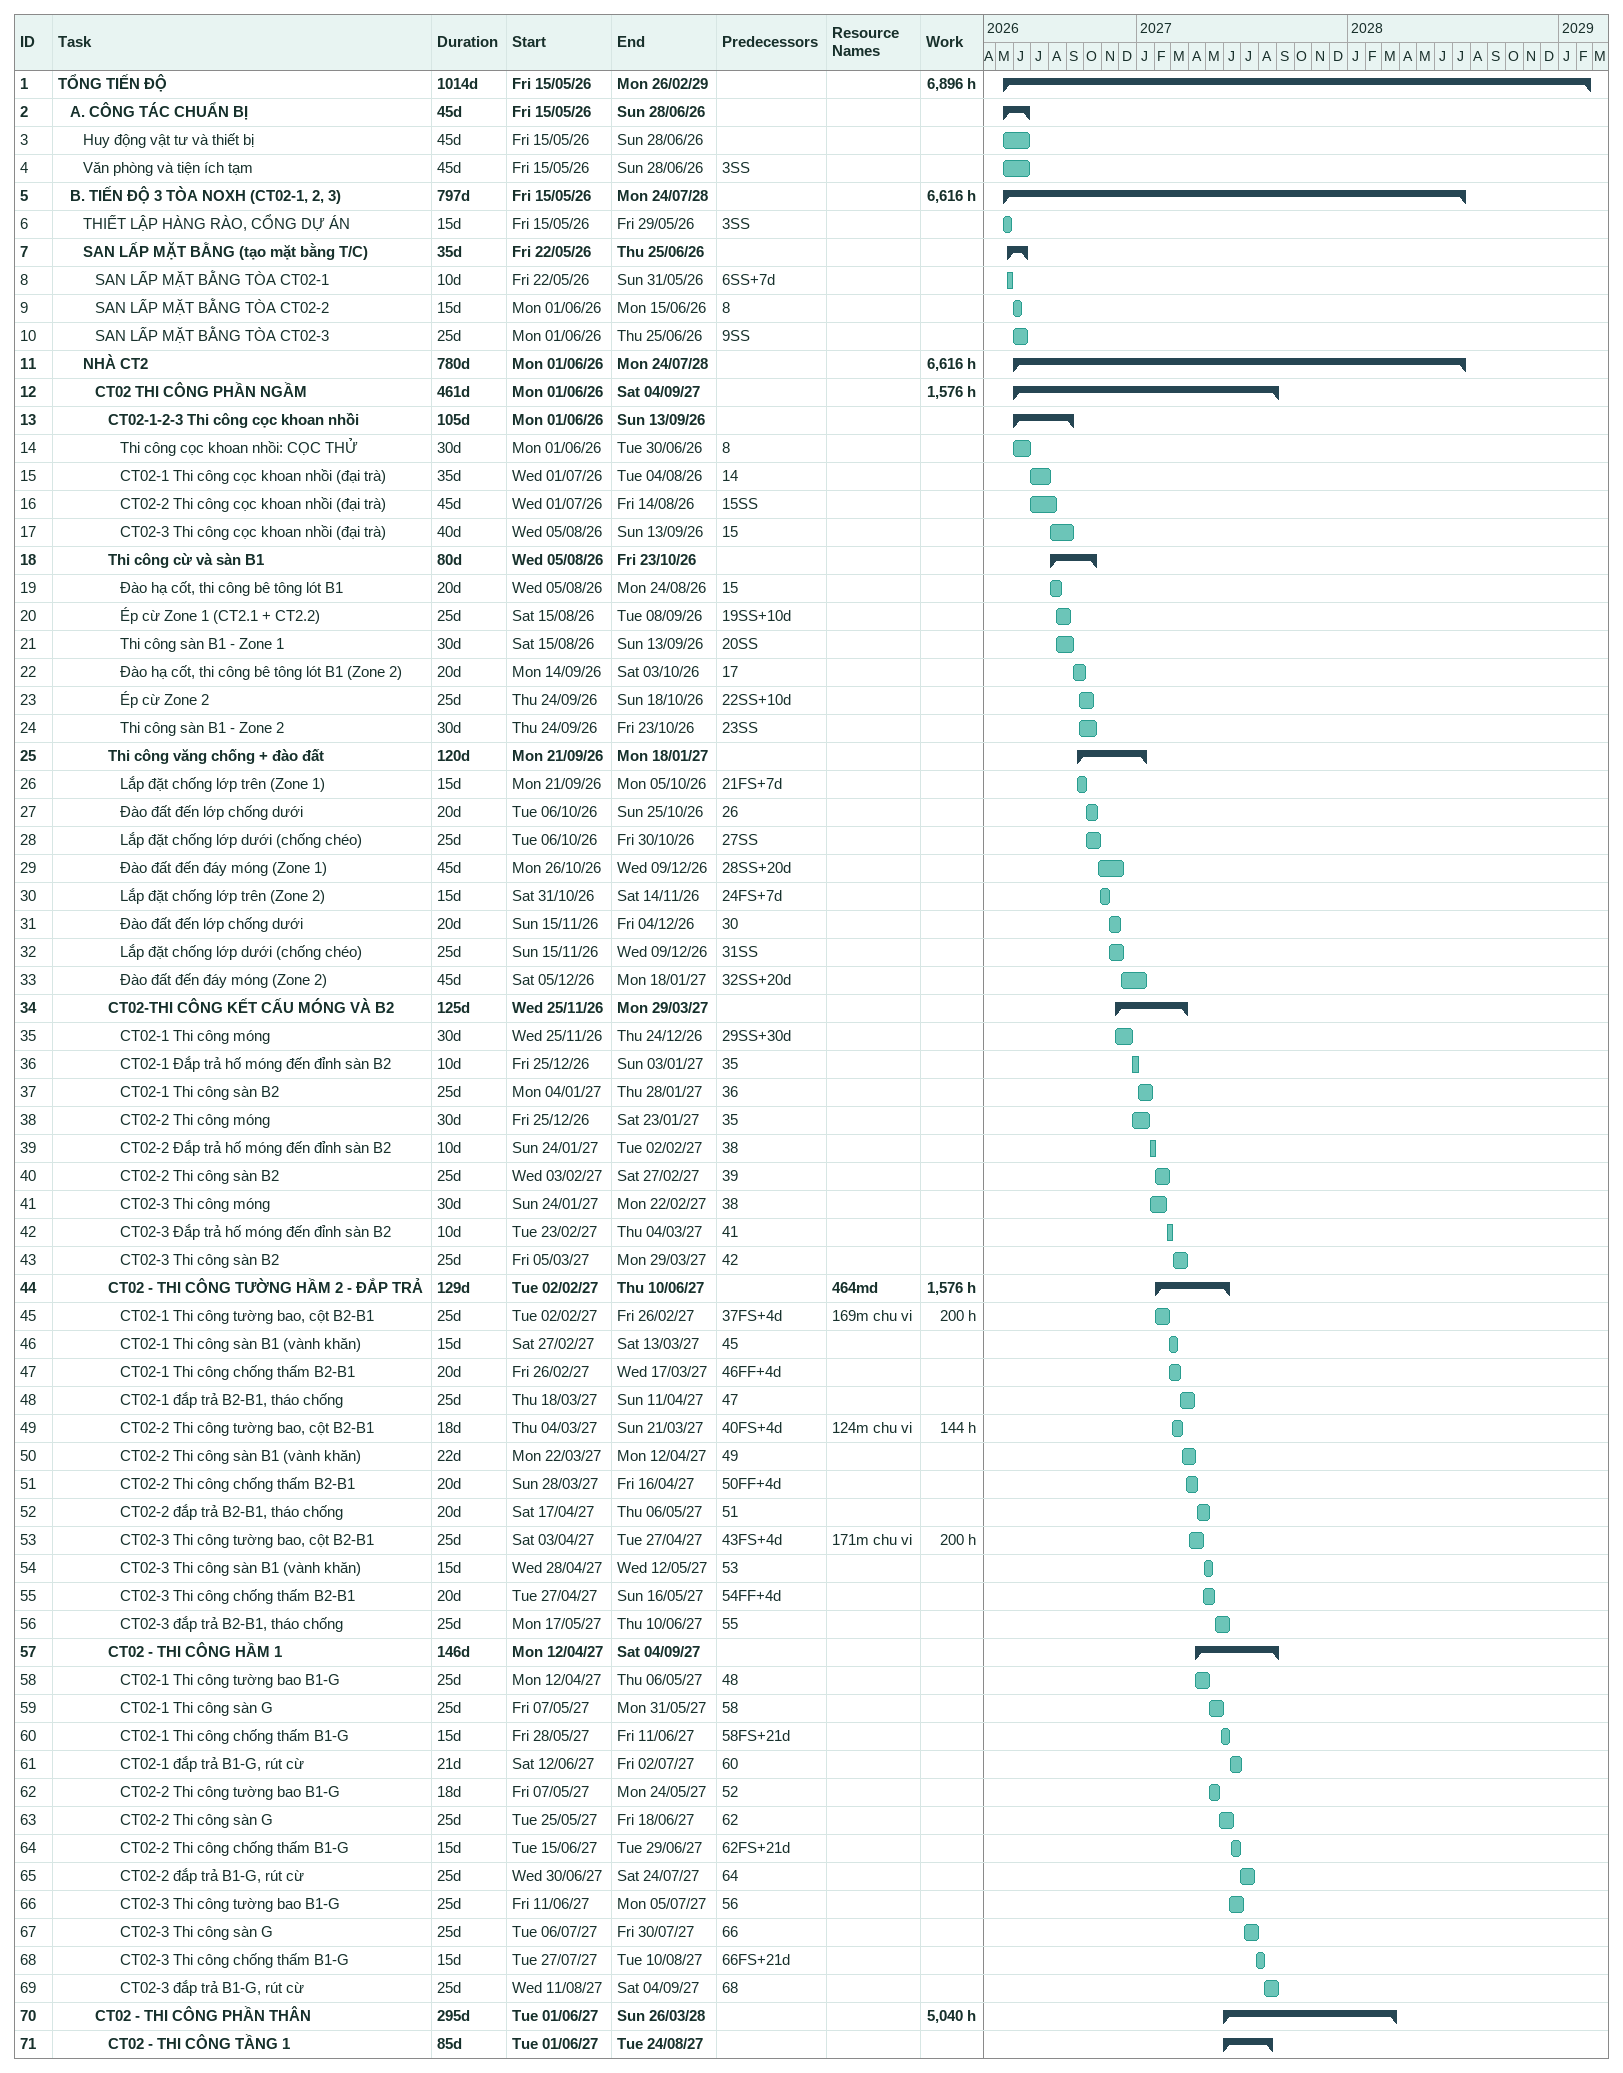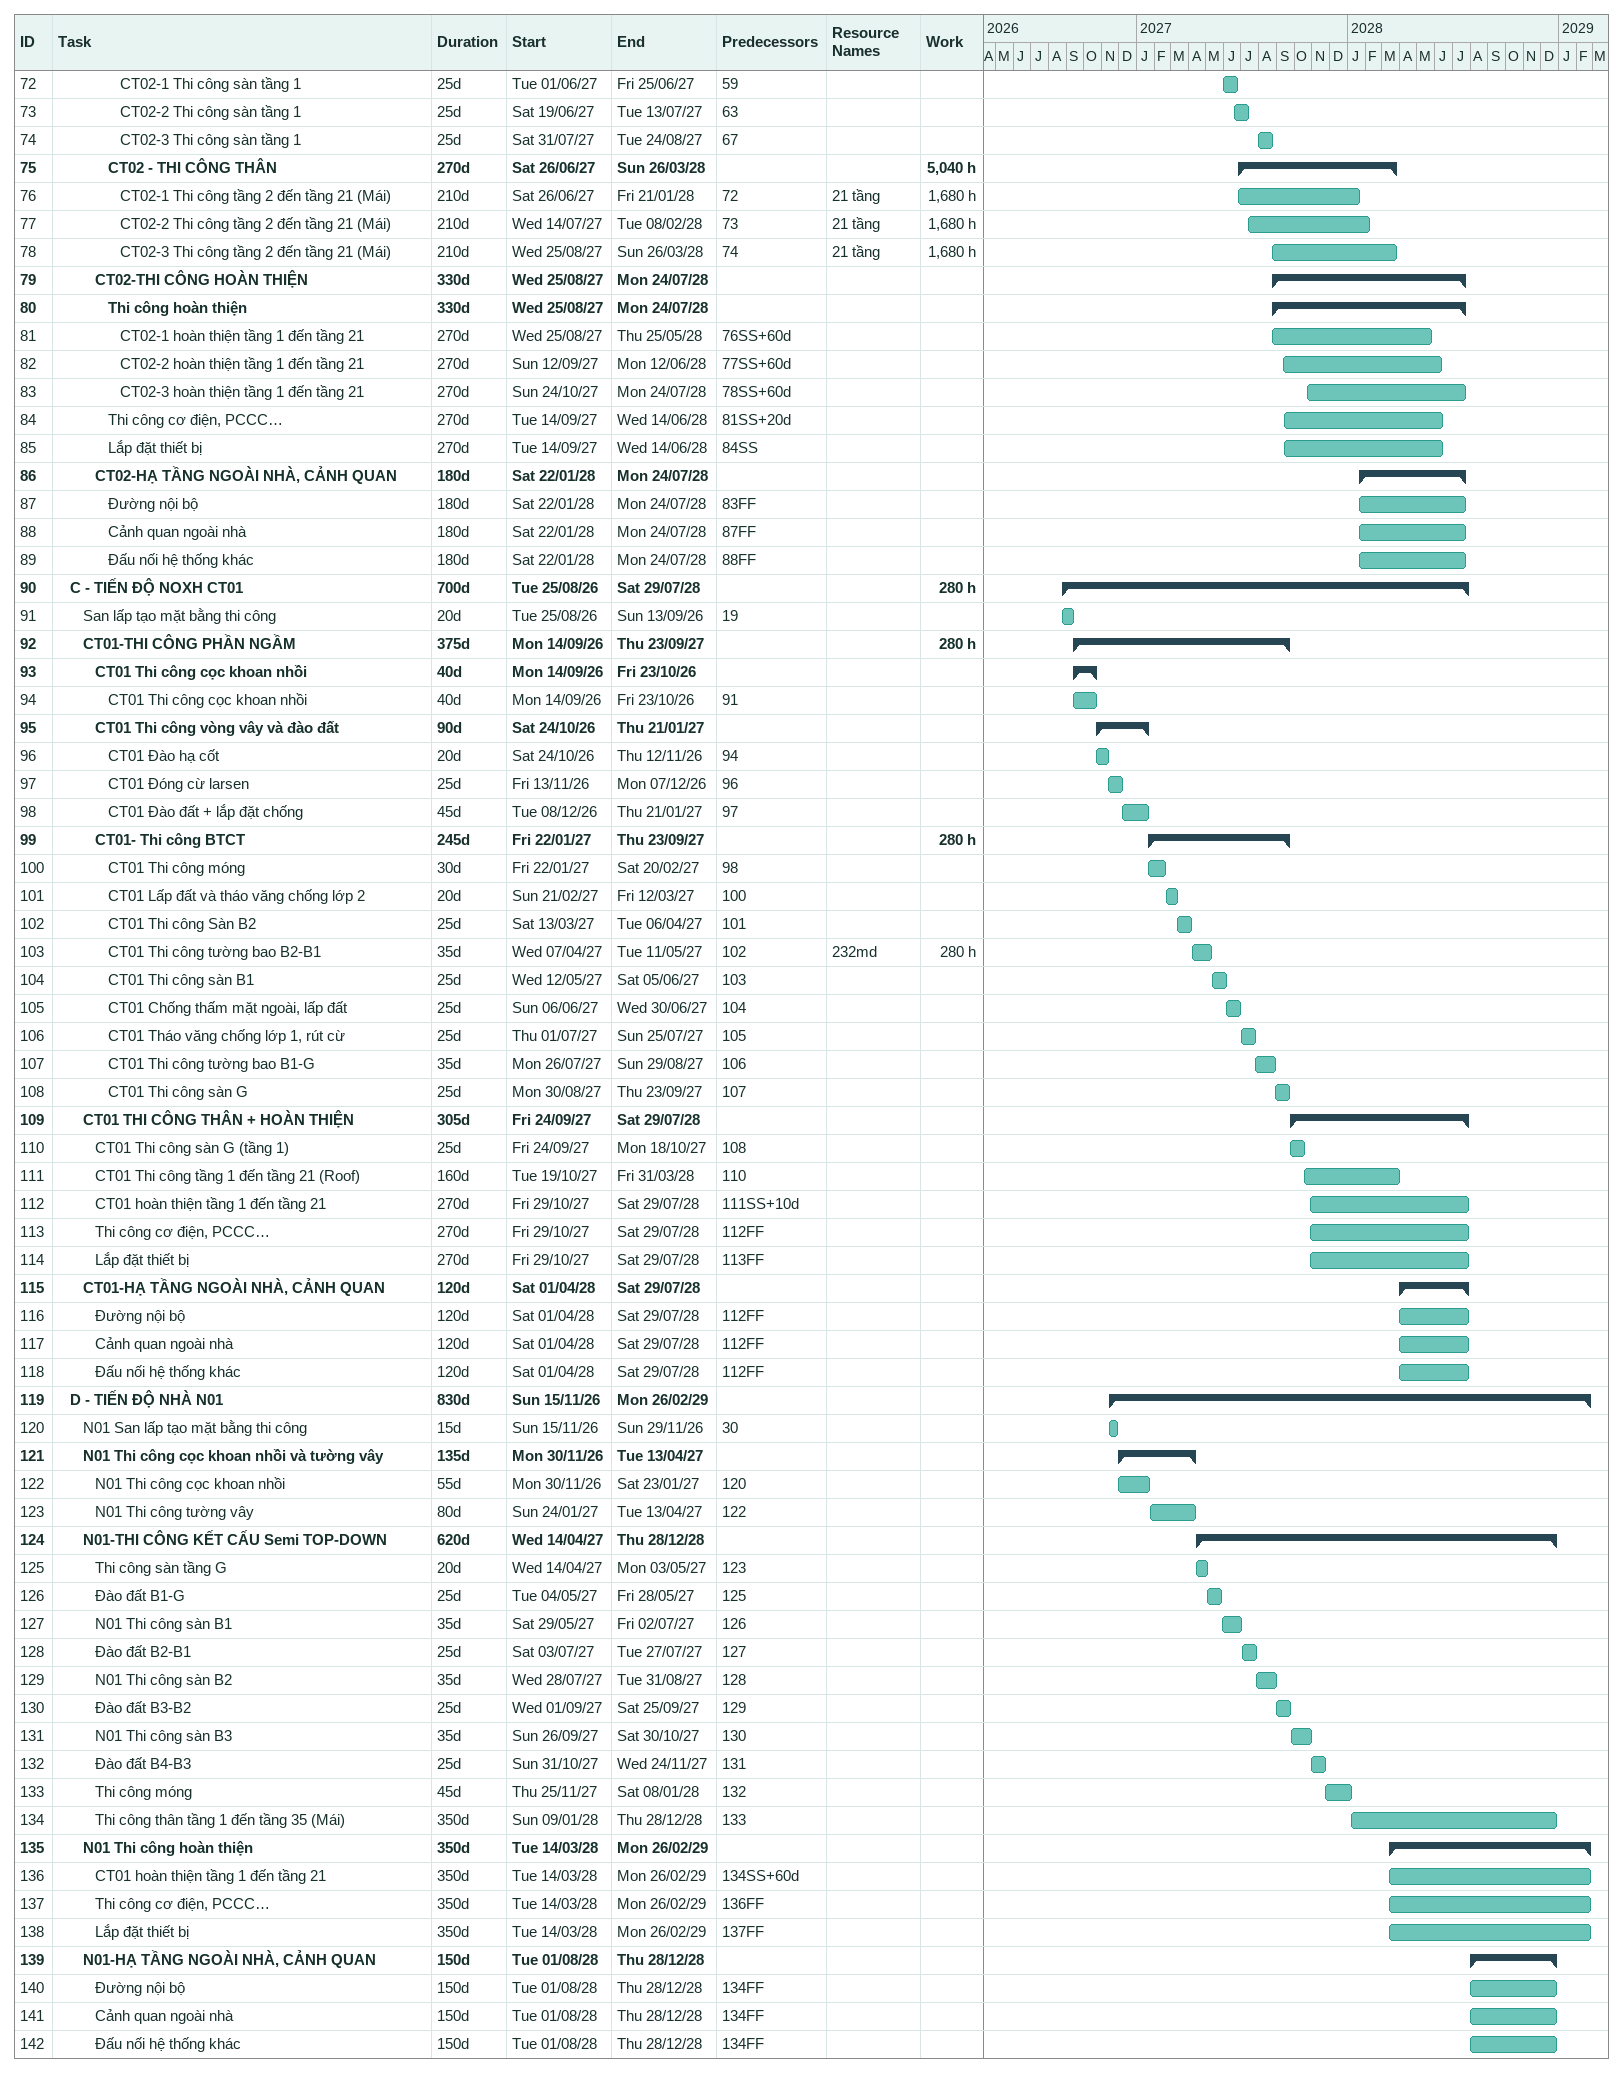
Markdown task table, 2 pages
| ID | Level | Task | Duration | Start | Finish | Predecessors | Resources | Work (h) |
|---|---|---|---|---|---|---|---|---|
| 1 | 1 | **TỔNG TIẾN ĐỘ** | 1014d | 2026-05-15 | 2029-02-26 |  |  | 6896 |
| 2 | 2 | **A. CÔNG TÁC CHUẨN BỊ** | 45d | 2026-05-15 | 2026-06-28 |  |  |  |
| 3 | 3 | Huy động vật tư và thiết bị | 45d | 2026-05-15 | 2026-06-28 |  |  |  |
| 4 | 3 | Văn phòng và tiện ích tạm | 45d | 2026-05-15 | 2026-06-28 | 3SS |  |  |
| 5 | 2 | **B. TIẾN ĐỘ 3 TÒA NOXH (CT02-1, 2, 3)** | 797d | 2026-05-15 | 2028-07-24 |  |  | 6616 |
| 6 | 3 | THIẾT LẬP HÀNG RÀO, CỔNG DỰ ÁN | 15d | 2026-05-15 | 2026-05-29 | 3SS |  |  |
| 7 | 3 | **SAN LẤP MẶT BẰNG (tạo mặt bằng T/C)** | 35d | 2026-05-22 | 2026-06-25 |  |  |  |
| 8 | 4 | SAN LẤP MẶT BẰNG TÒA CT02-1 | 10d | 2026-05-22 | 2026-05-31 | 6SS+7d |  |  |
| 9 | 4 | SAN LẤP MẶT BẰNG TÒA CT02-2 | 15d | 2026-06-01 | 2026-06-15 | 8 |  |  |
| 10 | 4 | SAN LẤP MẶT BẰNG TÒA CT02-3 | 25d | 2026-06-01 | 2026-06-25 | 9SS |  |  |
| 11 | 3 | **NHÀ CT2** | 780d | 2026-06-01 | 2028-07-24 |  |  | 6616 |
| 12 | 4 | **CT02 THI CÔNG PHẦN NGẦM** | 461d | 2026-06-01 | 2027-09-04 |  |  | 1576 |
| 13 | 5 | **CT02-1-2-3 Thi công cọc khoan nhồi** | 105d | 2026-06-01 | 2026-09-13 |  |  |  |
| 14 | 6 | Thi công cọc khoan nhồi: CỌC THỬ | 30d | 2026-06-01 | 2026-06-30 | 8 |  |  |
| 15 | 6 | CT02-1 Thi công cọc khoan nhồi (đại trà) | 35d | 2026-07-01 | 2026-08-04 | 14 |  |  |
| 16 | 6 | CT02-2 Thi công cọc khoan nhồi (đại trà) | 45d | 2026-07-01 | 2026-08-14 | 15SS |  |  |
| 17 | 6 | CT02-3 Thi công cọc khoan nhồi (đại trà) | 40d | 2026-08-05 | 2026-09-13 | 15 |  |  |
| 18 | 5 | **Thi công cừ và sàn B1** | 80d | 2026-08-05 | 2026-10-23 |  |  |  |
| 19 | 6 | Đào hạ cốt, thi công bê tông lót B1 | 20d | 2026-08-05 | 2026-08-24 | 15 |  |  |
| 20 | 6 | Ép cừ Zone 1 (CT2.1 + CT2.2) | 25d | 2026-08-15 | 2026-09-08 | 19SS+10d |  |  |
| 21 | 6 | Thi công sàn B1 - Zone 1 | 30d | 2026-08-15 | 2026-09-13 | 20SS |  |  |
| 22 | 6 | Đào hạ cốt, thi công bê tông lót B1 (Zone 2) | 20d | 2026-09-14 | 2026-10-03 | 17 |  |  |
| 23 | 6 | Ép cừ Zone 2 | 25d | 2026-09-24 | 2026-10-18 | 22SS+10d |  |  |
| 24 | 6 | Thi công sàn B1 - Zone 2 | 30d | 2026-09-24 | 2026-10-23 | 23SS |  |  |
| 25 | 5 | **Thi công văng chống + đào đất** | 120d | 2026-09-21 | 2027-01-18 |  |  |  |
| 26 | 6 | Lắp đặt chống lớp trên (Zone 1) | 15d | 2026-09-21 | 2026-10-05 | 21FS+7d |  |  |
| 27 | 6 | Đào đất đến lớp chống dưới | 20d | 2026-10-06 | 2026-10-25 | 26 |  |  |
| 28 | 6 | Lắp đặt chống lớp dưới (chống chéo) | 25d | 2026-10-06 | 2026-10-30 | 27SS |  |  |
| 29 | 6 | Đào đất đến đáy móng (Zone 1) | 45d | 2026-10-26 | 2026-12-09 | 28SS+20d |  |  |
| 30 | 6 | Lắp đặt chống lớp trên (Zone 2) | 15d | 2026-10-31 | 2026-11-14 | 24FS+7d |  |  |
| 31 | 6 | Đào đất đến lớp chống dưới | 20d | 2026-11-15 | 2026-12-04 | 30 |  |  |
| 32 | 6 | Lắp đặt chống lớp dưới (chống chéo) | 25d | 2026-11-15 | 2026-12-09 | 31SS |  |  |
| 33 | 6 | Đào đất đến đáy móng (Zone 2) | 45d | 2026-12-05 | 2027-01-18 | 32SS+20d |  |  |
| 34 | 5 | **CT02-THI CÔNG KẾT CẤU MÓNG VÀ B2** | 125d | 2026-11-25 | 2027-03-29 |  |  |  |
| 35 | 6 | CT02-1 Thi công móng | 30d | 2026-11-25 | 2026-12-24 | 29SS+30d |  |  |
| 36 | 6 | CT02-1 Đắp trả hố móng đến đỉnh sàn B2 | 10d | 2026-12-25 | 2027-01-03 | 35 |  |  |
| 37 | 6 | CT02-1 Thi công sàn B2 | 25d | 2027-01-04 | 2027-01-28 | 36 |  |  |
| 38 | 6 | CT02-2 Thi công móng | 30d | 2026-12-25 | 2027-01-23 | 35 |  |  |
| 39 | 6 | CT02-2 Đắp trả hố móng đến đỉnh sàn B2 | 10d | 2027-01-24 | 2027-02-02 | 38 |  |  |
| 40 | 6 | CT02-2 Thi công sàn B2 | 25d | 2027-02-03 | 2027-02-27 | 39 |  |  |
| 41 | 6 | CT02-3 Thi công móng | 30d | 2027-01-24 | 2027-02-22 | 38 |  |  |
| 42 | 6 | CT02-3 Đắp trả hố móng đến đỉnh sàn B2 | 10d | 2027-02-23 | 2027-03-04 | 41 |  |  |
| 43 | 6 | CT02-3 Thi công sàn B2 | 25d | 2027-03-05 | 2027-03-29 | 42 |  |  |
| 44 | 5 | **CT02 - THI CÔNG TƯỜNG HẦM 2 - ĐẮP TRẢ** | 129d | 2027-02-02 | 2027-06-10 |  | 464md | 1576 |
| 45 | 6 | CT02-1 Thi công tường bao, cột B2-B1 | 25d | 2027-02-02 | 2027-02-26 | 37FS+4d | 169m chu vi | 200 |
| 46 | 6 | CT02-1 Thi công sàn B1 (vành khăn) | 15d | 2027-02-27 | 2027-03-13 | 45 |  |  |
| 47 | 6 | CT02-1 Thi công chống thấm B2-B1 | 20d | 2027-02-26 | 2027-03-17 | 46FF+4d |  |  |
| 48 | 6 | CT02-1 đắp trả B2-B1, tháo chống | 25d | 2027-03-18 | 2027-04-11 | 47 |  |  |
| 49 | 6 | CT02-2 Thi công tường bao, cột B2-B1 | 18d | 2027-03-04 | 2027-03-21 | 40FS+4d | 124m chu vi | 144 |
| 50 | 6 | CT02-2 Thi công sàn B1 (vành khăn) | 22d | 2027-03-22 | 2027-04-12 | 49 |  |  |
| 51 | 6 | CT02-2 Thi công chống thấm B2-B1 | 20d | 2027-03-28 | 2027-04-16 | 50FF+4d |  |  |
| 52 | 6 | CT02-2 đắp trả B2-B1, tháo chống | 20d | 2027-04-17 | 2027-05-06 | 51 |  |  |
| 53 | 6 | CT02-3 Thi công tường bao, cột B2-B1 | 25d | 2027-04-03 | 2027-04-27 | 43FS+4d | 171m chu vi | 200 |
| 54 | 6 | CT02-3 Thi công sàn B1 (vành khăn) | 15d | 2027-04-28 | 2027-05-12 | 53 |  |  |
| 55 | 6 | CT02-3 Thi công chống thấm B2-B1 | 20d | 2027-04-27 | 2027-05-16 | 54FF+4d |  |  |
| 56 | 6 | CT02-3 đắp trả B2-B1, tháo chống | 25d | 2027-05-17 | 2027-06-10 | 55 |  |  |
| 57 | 5 | **CT02 - THI CÔNG HẦM 1** | 146d | 2027-04-12 | 2027-09-04 |  |  |  |
| 58 | 6 | CT02-1 Thi công tường bao B1-G | 25d | 2027-04-12 | 2027-05-06 | 48 |  |  |
| 59 | 6 | CT02-1 Thi công sàn G | 25d | 2027-05-07 | 2027-05-31 | 58 |  |  |
| 60 | 6 | CT02-1 Thi công chống thấm B1-G | 15d | 2027-05-28 | 2027-06-11 | 58FS+21d |  |  |
| 61 | 6 | CT02-1 đắp trả B1-G, rút cừ | 21d | 2027-06-12 | 2027-07-02 | 60 |  |  |
| 62 | 6 | CT02-2 Thi công tường bao B1-G | 18d | 2027-05-07 | 2027-05-24 | 52 |  |  |
| 63 | 6 | CT02-2 Thi công sàn G | 25d | 2027-05-25 | 2027-06-18 | 62 |  |  |
| 64 | 6 | CT02-2 Thi công chống thấm B1-G | 15d | 2027-06-15 | 2027-06-29 | 62FS+21d |  |  |
| 65 | 6 | CT02-2 đắp trả B1-G, rút cừ | 25d | 2027-06-30 | 2027-07-24 | 64 |  |  |
| 66 | 6 | CT02-3 Thi công tường bao B1-G | 25d | 2027-06-11 | 2027-07-05 | 56 |  |  |
| 67 | 6 | CT02-3 Thi công sàn G | 25d | 2027-07-06 | 2027-07-30 | 66 |  |  |
| 68 | 6 | CT02-3 Thi công chống thấm B1-G | 15d | 2027-07-27 | 2027-08-10 | 66FS+21d |  |  |
| 69 | 6 | CT02-3 đắp trả B1-G, rút cừ | 25d | 2027-08-11 | 2027-09-04 | 68 |  |  |
| 70 | 4 | **CT02 - THI CÔNG PHẦN THÂN** | 295d | 2027-06-01 | 2028-03-26 |  |  | 5040 |
| 71 | 5 | **CT02 - THI CÔNG TẦNG 1** | 85d | 2027-06-01 | 2027-08-24 |  |  |  |
| 72 | 6 | CT02-1 Thi công sàn tầng 1 | 25d | 2027-06-01 | 2027-06-25 | 59 |  |  |
| 73 | 6 | CT02-2 Thi công sàn tầng 1 | 25d | 2027-06-19 | 2027-07-13 | 63 |  |  |
| 74 | 6 | CT02-3 Thi công sàn tầng 1 | 25d | 2027-07-31 | 2027-08-24 | 67 |  |  |
| 75 | 5 | **CT02 - THI CÔNG THÂN** | 270d | 2027-06-26 | 2028-03-26 |  |  | 5040 |
| 76 | 6 | CT02-1 Thi công tầng 2 đến tầng 21 (Mái) | 210d | 2027-06-26 | 2028-01-21 | 72 | 21 tầng | 1680 |
| 77 | 6 | CT02-2 Thi công tầng 2 đến tầng 21 (Mái) | 210d | 2027-07-14 | 2028-02-08 | 73 | 21 tầng | 1680 |
| 78 | 6 | CT02-3 Thi công tầng 2 đến tầng 21 (Mái) | 210d | 2027-08-25 | 2028-03-26 | 74 | 21 tầng | 1680 |
| 79 | 4 | **CT02-THI CÔNG HOÀN THIỆN** | 330d | 2027-08-25 | 2028-07-24 |  |  |  |
| 80 | 5 | **Thi công hoàn thiện** | 330d | 2027-08-25 | 2028-07-24 |  |  |  |
| 81 | 6 | CT02-1 hoàn thiện tầng 1 đến tầng 21 | 270d | 2027-08-25 | 2028-05-25 | 76SS+60d |  |  |
| 82 | 6 | CT02-2 hoàn thiện tầng 1 đến tầng 21 | 270d | 2027-09-12 | 2028-06-12 | 77SS+60d |  |  |
| 83 | 6 | CT02-3 hoàn thiện tầng 1 đến tầng 21 | 270d | 2027-10-24 | 2028-07-24 | 78SS+60d |  |  |
| 84 | 5 | Thi công cơ điện, PCCC… | 270d | 2027-09-14 | 2028-06-14 | 81SS+20d |  |  |
| 85 | 5 | Lắp đặt thiết bị | 270d | 2027-09-14 | 2028-06-14 | 84SS |  |  |
| 86 | 4 | **CT02-HẠ TẦNG NGOÀI NHÀ, CẢNH QUAN** | 180d | 2028-01-22 | 2028-07-24 |  |  |  |
| 87 | 5 | Đường nội bộ | 180d | 2028-01-22 | 2028-07-24 | 83FF |  |  |
| 88 | 5 | Cảnh quan ngoài nhà | 180d | 2028-01-22 | 2028-07-24 | 87FF |  |  |
| 89 | 5 | Đấu nối hệ thống khác | 180d | 2028-01-22 | 2028-07-24 | 88FF |  |  |
| 90 | 2 | **C - TIẾN ĐỘ NOXH CT01** | 700d | 2026-08-25 | 2028-07-29 |  |  | 280 |
| 91 | 3 | San lấp tạo mặt bằng thi công | 20d | 2026-08-25 | 2026-09-13 | 19 |  |  |
| 92 | 3 | **CT01-THI CÔNG PHẦN NGẦM** | 375d | 2026-09-14 | 2027-09-23 |  |  | 280 |
| 93 | 4 | **CT01 Thi công cọc khoan nhồi** | 40d | 2026-09-14 | 2026-10-23 |  |  |  |
| 94 | 5 | CT01 Thi công cọc khoan nhồi | 40d | 2026-09-14 | 2026-10-23 | 91 |  |  |
| 95 | 4 | **CT01 Thi công vòng vây và đào đất** | 90d | 2026-10-24 | 2027-01-21 |  |  |  |
| 96 | 5 | CT01 Đào hạ cốt | 20d | 2026-10-24 | 2026-11-12 | 94 |  |  |
| 97 | 5 | CT01 Đóng cừ larsen | 25d | 2026-11-13 | 2026-12-07 | 96 |  |  |
| 98 | 5 | CT01 Đào đất + lắp đặt chống | 45d | 2026-12-08 | 2027-01-21 | 97 |  |  |
| 99 | 4 | **CT01- Thi công BTCT** | 245d | 2027-01-22 | 2027-09-23 |  |  | 280 |
| 100 | 5 | CT01 Thi công móng | 30d | 2027-01-22 | 2027-02-20 | 98 |  |  |
| 101 | 5 | CT01 Lấp đất và tháo văng chống lớp 2 | 20d | 2027-02-21 | 2027-03-12 | 100 |  |  |
| 102 | 5 | CT01 Thi công Sàn B2 | 25d | 2027-03-13 | 2027-04-06 | 101 |  |  |
| 103 | 5 | CT01 Thi công tường bao B2-B1 | 35d | 2027-04-07 | 2027-05-11 | 102 | 232md | 280 |
| 104 | 5 | CT01 Thi công sàn B1 | 25d | 2027-05-12 | 2027-06-05 | 103 |  |  |
| 105 | 5 | CT01 Chống thấm mặt ngoài, lấp đất | 25d | 2027-06-06 | 2027-06-30 | 104 |  |  |
| 106 | 5 | CT01 Tháo văng chống lớp 1, rút cừ | 25d | 2027-07-01 | 2027-07-25 | 105 |  |  |
| 107 | 5 | CT01 Thi công tường bao B1-G | 35d | 2027-07-26 | 2027-08-29 | 106 |  |  |
| 108 | 5 | CT01 Thi công sàn G | 25d | 2027-08-30 | 2027-09-23 | 107 |  |  |
| 109 | 3 | **CT01 THI CÔNG THÂN + HOÀN THIỆN** | 305d | 2027-09-24 | 2028-07-29 |  |  |  |
| 110 | 4 | CT01 Thi công sàn G (tầng 1) | 25d | 2027-09-24 | 2027-10-18 | 108 |  |  |
| 111 | 4 | CT01 Thi công tầng 1 đến tầng 21 (Roof) | 160d | 2027-10-19 | 2028-03-31 | 110 |  |  |
| 112 | 4 | CT01 hoàn thiện tầng 1 đến tầng 21 | 270d | 2027-10-29 | 2028-07-29 | 111SS+10d |  |  |
| 113 | 4 | Thi công cơ điện, PCCC… | 270d | 2027-10-29 | 2028-07-29 | 112FF |  |  |
| 114 | 4 | Lắp đặt thiết bị | 270d | 2027-10-29 | 2028-07-29 | 113FF |  |  |
| 115 | 3 | **CT01-HẠ TẦNG NGOÀI NHÀ, CẢNH QUAN** | 120d | 2028-04-01 | 2028-07-29 |  |  |  |
| 116 | 4 | Đường nội bộ | 120d | 2028-04-01 | 2028-07-29 | 112FF |  |  |
| 117 | 4 | Cảnh quan ngoài nhà | 120d | 2028-04-01 | 2028-07-29 | 112FF |  |  |
| 118 | 4 | Đấu nối hệ thống khác | 120d | 2028-04-01 | 2028-07-29 | 112FF |  |  |
| 119 | 2 | **D - TIẾN ĐỘ NHÀ N01** | 830d | 2026-11-15 | 2029-02-26 |  |  |  |
| 120 | 3 | N01 San lấp tạo mặt bằng thi công | 15d | 2026-11-15 | 2026-11-29 | 30 |  |  |
| 121 | 3 | **N01 Thi công cọc khoan nhồi và tường vây** | 135d | 2026-11-30 | 2027-04-13 |  |  |  |
| 122 | 4 | N01 Thi công cọc khoan nhồi | 55d | 2026-11-30 | 2027-01-23 | 120 |  |  |
| 123 | 4 | N01 Thi công tường vây | 80d | 2027-01-24 | 2027-04-13 | 122 |  |  |
| 124 | 3 | **N01-THI CÔNG KẾT CẤU Semi TOP-DOWN** | 620d | 2027-04-14 | 2028-12-28 |  |  |  |
| 125 | 4 | Thi công sàn tầng G | 20d | 2027-04-14 | 2027-05-03 | 123 |  |  |
| 126 | 4 | Đào đất B1-G | 25d | 2027-05-04 | 2027-05-28 | 125 |  |  |
| 127 | 4 | N01 Thi công sàn B1 | 35d | 2027-05-29 | 2027-07-02 | 126 |  |  |
| 128 | 4 | Đào đất B2-B1 | 25d | 2027-07-03 | 2027-07-27 | 127 |  |  |
| 129 | 4 | N01 Thi công sàn B2 | 35d | 2027-07-28 | 2027-08-31 | 128 |  |  |
| 130 | 4 | Đào đất B3-B2 | 25d | 2027-09-01 | 2027-09-25 | 129 |  |  |
| 131 | 4 | N01 Thi công sàn B3 | 35d | 2027-09-26 | 2027-10-30 | 130 |  |  |
| 132 | 4 | Đào đất B4-B3 | 25d | 2027-10-31 | 2027-11-24 | 131 |  |  |
| 133 | 4 | Thi công móng | 45d | 2027-11-25 | 2028-01-08 | 132 |  |  |
| 134 | 4 | Thi công thân tầng 1 đến tầng 35 (Mái) | 350d | 2028-01-09 | 2028-12-28 | 133 |  |  |
| 135 | 3 | **N01 Thi công hoàn thiện** | 350d | 2028-03-14 | 2029-02-26 |  |  |  |
| 136 | 4 | CT01 hoàn thiện tầng 1 đến tầng 21 | 350d | 2028-03-14 | 2029-02-26 | 134SS+60d |  |  |
| 137 | 4 | Thi công cơ điện, PCCC… | 350d | 2028-03-14 | 2029-02-26 | 136FF |  |  |
| 138 | 4 | Lắp đặt thiết bị | 350d | 2028-03-14 | 2029-02-26 | 137FF |  |  |
| 139 | 3 | **N01-HẠ TẦNG NGOÀI NHÀ, CẢNH QUAN** | 150d | 2028-08-01 | 2028-12-28 |  |  |  |
| 140 | 4 | Đường nội bộ | 150d | 2028-08-01 | 2028-12-28 | 134FF |  |  |
| 141 | 4 | Cảnh quan ngoài nhà | 150d | 2028-08-01 | 2028-12-28 | 134FF |  |  |
| 142 | 4 | Đấu nối hệ thống khác | 150d | 2028-08-01 | 2028-12-28 | 134FF |  |  |
